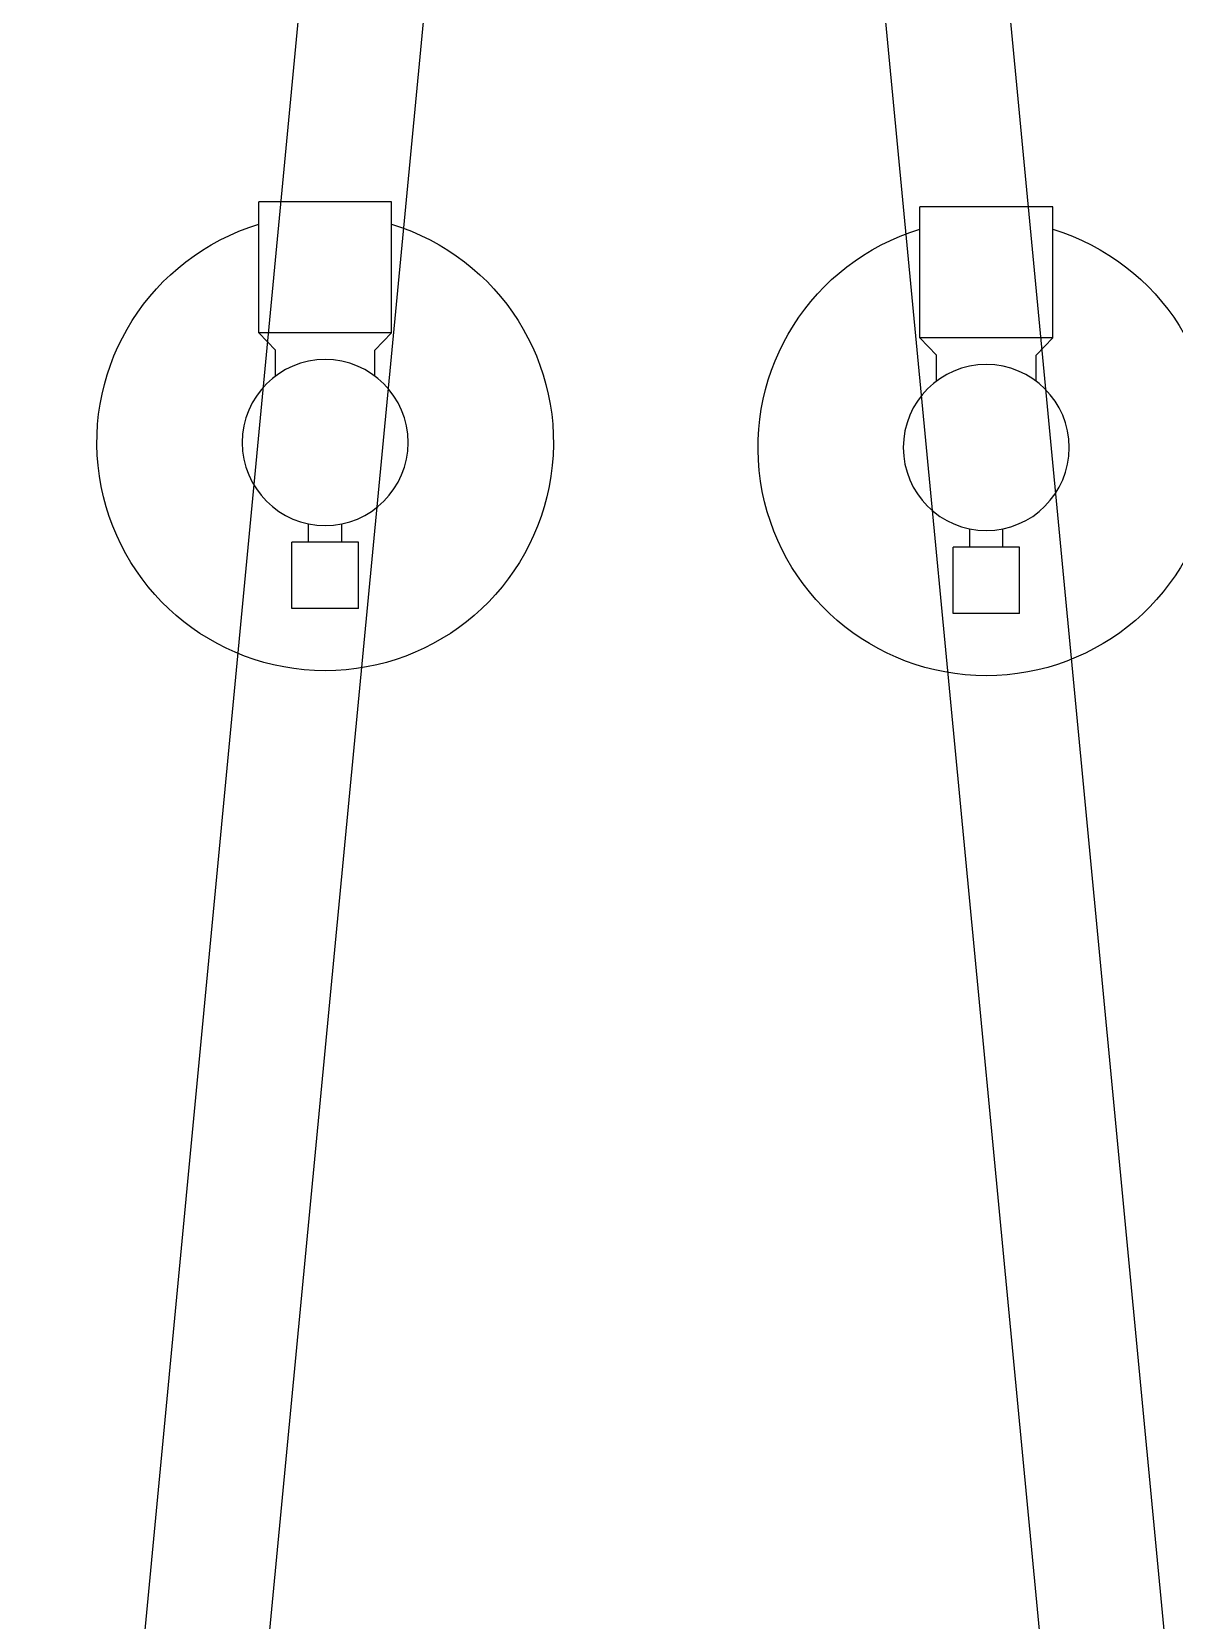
# Model space of a CAD drawing. Header units: millimetres. Extents: x 976 to 9349, y -1578 to 2211.
# Drawn here: x 6627.31 to 6641.07, y -643.9 to -624.76 of the extents above; entities that cross this region are included whole.
import ezdxf

# ---------------------------------------------------------------- set-up
doc = ezdxf.new("R2010")
doc.units = ezdxf.units.MM
doc.layers.add('Inst - woda', color=220, linetype='Continuous')
doc.layers.add('Meble wnętrze', color=52, linetype='Continuous')

# ---------------------------------------------------------------- blocks, each defined once
blk = doc.blocks.new('Z$W@#21502')
for p, q in [((3.15, 4.9), (2.35, 4.9)), ((2.35, 4.9), (2.35, 4.1)), ((3.15, 4.9), (3.15, 4.1)), ((3.15, 4.1), (2.35, 4.1)), ((2.55, 4.1), (2.55, 3.88)), ((2.95, 4.1), (2.95, 3.88)), ((2.15, 2.1), (2.15, 1.787)), ((3.35, 2.1), (3.35, 1.787)), ((1.95, 1.579), (2.15, 1.787)), ((3.55, 1.579), (3.35, 1.787)), ((1.95, 1.579), (1.95, 0)), ((3.55, 1.579), (1.95, 1.579)), ((3.55, 1.579), (3.55, 0)), ((3.55, 0), (1.95, 0))]:
    blk.add_line(p, q)
blk.add_circle((2.75, 2.9), 1)
blk.add_arc((2.75, 2.9), 2.75, 286.9124, 253.0876)
blk = doc.blocks.new('Z$W@#28199')
for p, q in [((5, 60), (0, 7.5)), ((6.514, 60), (1.5, 7.5)), ((8.486, 60), (13.5, 7.5)), ((10, 60), (15, 7.5))]:
    blk.add_line(p, q)

msp = doc.modelspace()

# ---------------------------------------------------------------- block references
at = {"layer": 'Inst - woda', "xscale": -1, "rotation": 180}
for p in [(6628.09, -626.81), (6636.055, -626.87)]:
    msp.add_blockref('Z$W@#21502', p, dxfattribs=at)
at = {"layer": 'Meble wnętrze'}
msp.add_blockref('Z$W@#28199', (6627.305, -665.81), dxfattribs=at)

doc.saveas('drawing.dxf')
